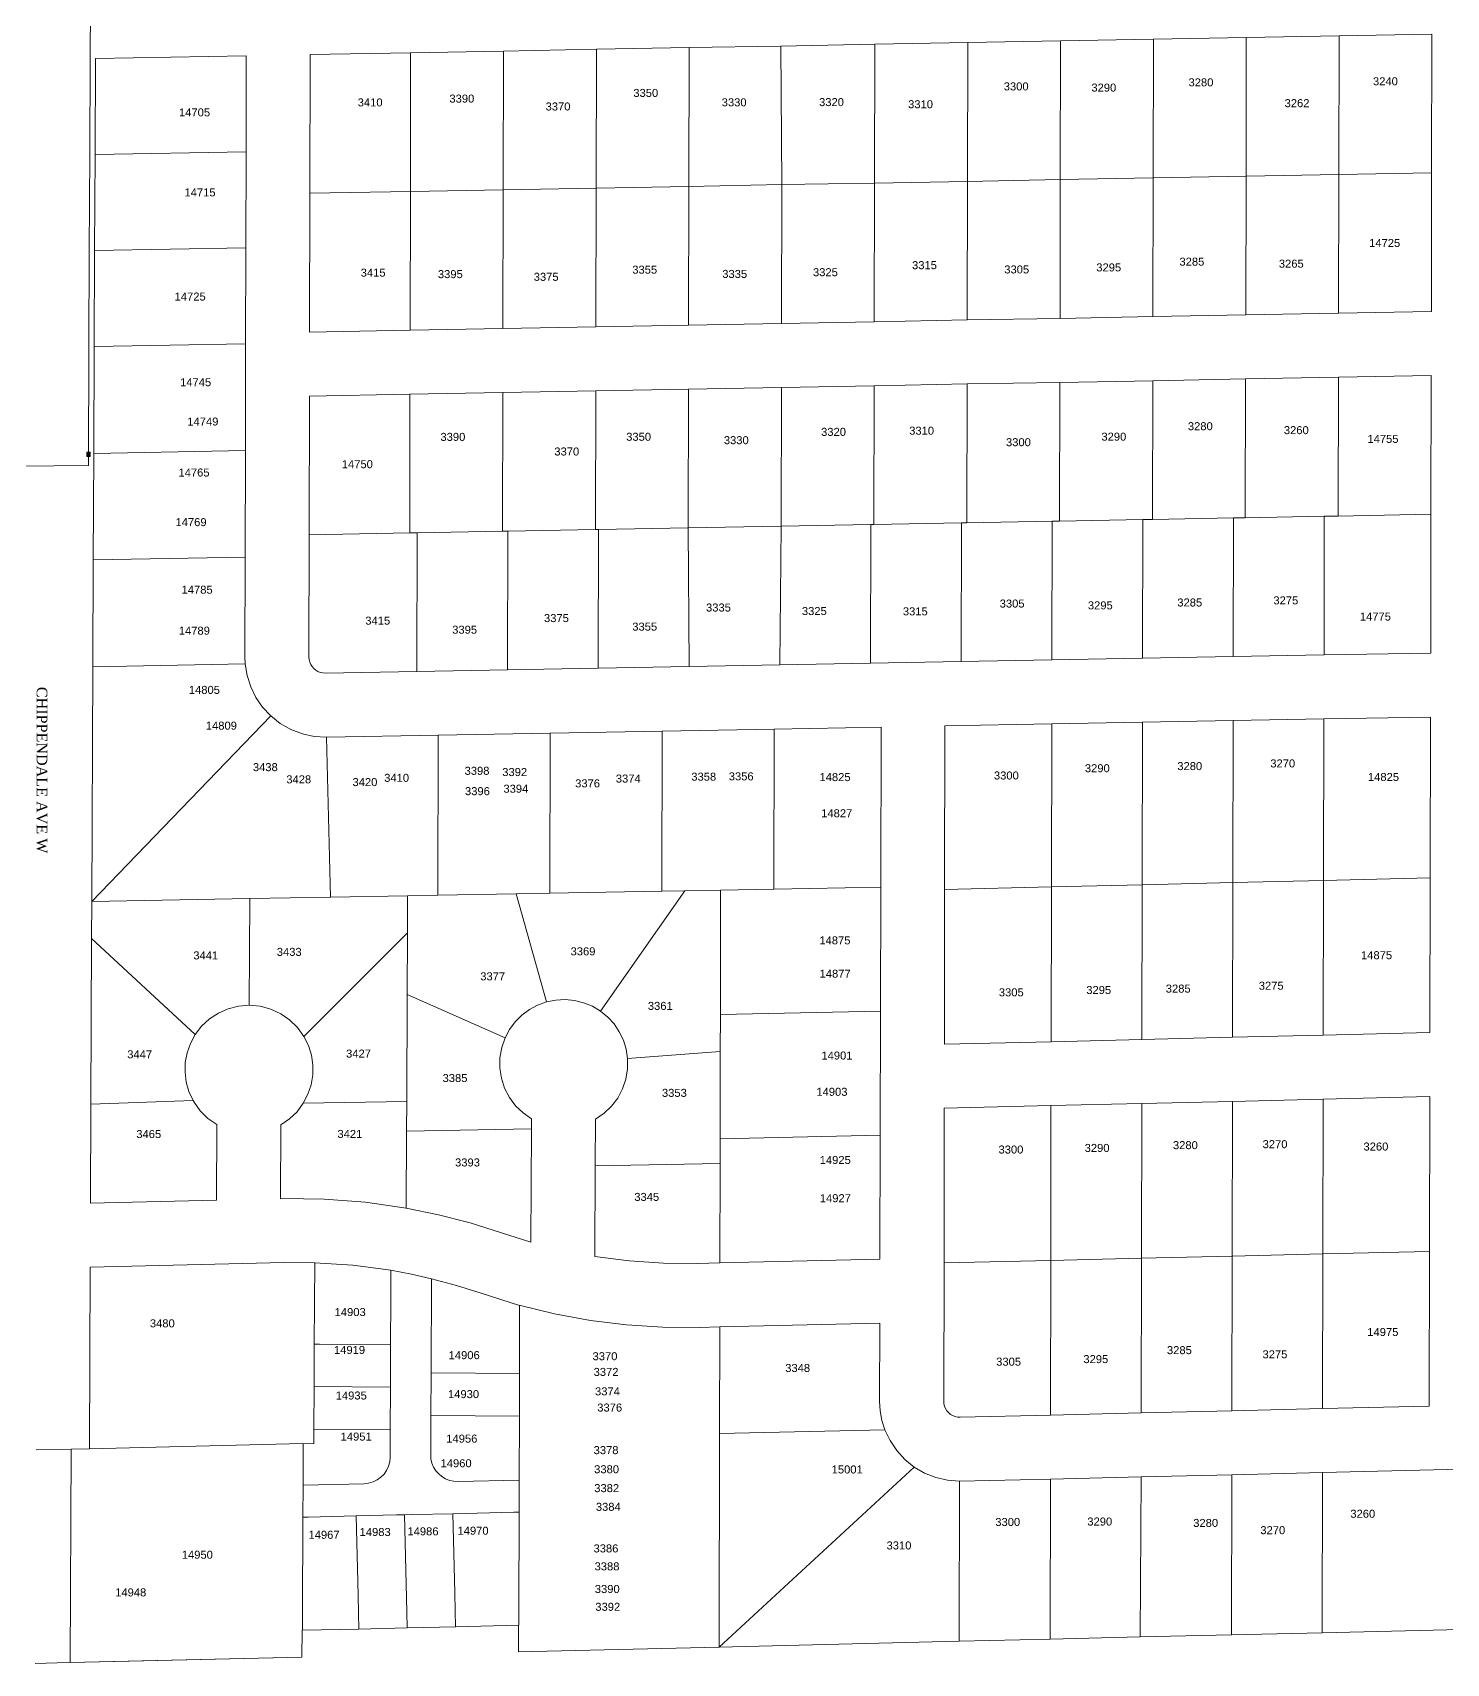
# Model space of a CAD drawing. Header units: feet. Extents: x 865220 to 5696323, y -2240498 to 1923703.
# Drawn here: x 2849082 to 2850406, y 960597 to 962125 of the extents above; entities that cross this region are included whole.
import ezdxf
from ezdxf.enums import TextEntityAlignment as Align
from ezdxf.lldxf.tags import DXFTag

# ---------------------------------------------------------------- set-up
doc = ezdxf.new("R2010")
doc.units = ezdxf.units.FT
doc.header["$LTSCALE"] = 0.015
doc.header["$MEASUREMENT"] = 0
for name, color, linetype in [('72A', 112, '72A'), ('Dakota County Addresses', 7, 'Continuous'), ('Dakota County Parcels', 7, 'Continuous'), ('STREET NAME', 7, 'Continuous'), ('TELEPHONE STRUCT-PROP', 6, 'Continuous')]:
    doc.layers.add(name, color=color, linetype=linetype)
doc.layers.add('RUNNING LINE (UNDERGROUND)', color=10, linetype='Continuous', lineweight=40)
doc.styles.add('Dimensions 100', font='arial.ttf')
doc.styles.add('Line', font='txt.shx', dxfattribs={"height": 3})
doc.styles.get("Standard").update_dxf_attribs({"font": 'times.ttf'})
doc.styles.add('Utilities', font='arial.ttf', dxfattribs={"height": 2.5})
tags = doc.linetypes.add('72A', pattern='A,80,-5,["72A",Line,S=1.5,R=0,X=0,Y=-1.5],-20', length=105).pattern_tags.tags
tags[6] = DXFTag(74, 10)

# ---------------------------------------------------------------- blocks, each defined once
blk = doc.blocks.new('ACMAP_ANN_TEMPLATE_Dakota County Addresses')
at = {"layer": 'Dakota County Addresses', "style": 'Dimensions 100'}
blk.add_attdef('DakotaCountyAddress', text='', height=50, dxfattribs=at).set_placement((0, 0), align=Align.CENTER)
blk = doc.blocks.new('NEW HH')
at = {"ltscale": 40, "true_color": 0xffffff}
h = blk.add_hatch(color=7, dxfattribs=at)
h.dxf.hatch_style = 1
h.paths.add_polyline_path([(-0.061, -0.031, 0.414214), (-0.046, -0.046), (0.046, -0.046, 0.414214), (0.061, -0.031), (0.061, 0.031, 0.414214), (0.046, 0.046), (-0.046, 0.046, 0.414214), (-0.061, 0.031)])
at = {"layer": 'RUNNING LINE (UNDERGROUND)', "color": 6, "lineweight": 0, "const_width": 0.005, "flags": 128}
blk.add_lwpolyline([(-0.061, 0.031), (-0.061, -0.031, 0.414214), (-0.046, -0.046), (0.046, -0.046, 0.414214), (0.061, -0.031), (0.061, 0.031, 0.414214), (0.046, 0.046), (-0.046, 0.046, 0.414214)], format="xyb", close=True, dxfattribs=at)
at = {"layer": 'TELEPHONE STRUCT-PROP', "color": 18, "true_color": 0x000000, "style": 'Utilities'}
blk.add_text('HH', height=0.05, dxfattribs=at).set_placement((0, 0), align=Align.MIDDLE_CENTER)

msp = doc.modelspace()

# ---------------------------------------------------------------- linework, layer by layer
at = {"layer": '72A', "lineweight": 5, "ltscale": 100, "flags": 128}
msp.add_lwpolyline([(2848555.5, 962466.7), (2848558, 962452), (2848558, 962422.7), (2848597.7, 962424.6), (2848641.1, 962427.8), (2848684.4, 962431.8), (2848696.5, 962433.1), (2848734.3, 962436.7), (2848772.2, 962439.7), (2848815.1, 962441.8), (2848858.1, 962443.2), (2848893.3, 962443.4), (2848943.3, 962443.1), (2849065.3, 962443.3), (2849139, 962443.3), (2849137.4, 962422.2), (2849136.9, 962335.2), (2849136.4, 962248.2), (2849135.5, 962101.2), (2849135.2, 962011.2), (2849134.8, 961921.2), (2849134.4, 961831.3), (2849134, 961719.9), (2848939.6, 961717.9), (2848852.6, 961717.1), (2848765.6, 961716.2), (2848678.6, 961715.3), (2848591.7, 961714.4), (2848504.7, 961713.5), (2848417.7, 961712.6), (2848417.5, 961712.6)], dxfattribs=at)
at = {"layer": 'Dakota County Parcels', "lineweight": 5}
for p, q in [((2849870.7, 962114.5), (2849957.7, 962116.1)), ((2849957.4, 961986.1), (2849957.7, 962116.1)), ((2849957.7, 962116.1), (2850044.7, 962117.7)), ((2850044.4, 961987.7), (2850044.7, 962117.7)), ((2850044.7, 962117.7), (2850131.6, 962119.3)), ((2850131.4, 961989.3), (2850131.6, 962119.3)), ((2850131.6, 962119.3), (2850218.6, 962120.9)), ((2850218.4, 961990.9), (2850218.6, 962120.9)), ((2850218.6, 962120.9), (2850305.6, 962122.5)), ((2850305.3, 961992.5), (2850305.6, 962122.5)), ((2850305.6, 962122.5), (2850392.6, 962124.1)), ((2850392.3, 961994.1), (2850392.6, 962124.1)), ((2849281.8, 962103.8), (2849140.5, 962101.2)), ((2849281.6, 962013.8), (2849281.8, 962103.8)), ((2849341.5, 961974.9), (2849341.7, 962104.9)), ((2849341.7, 962104.9), (2849435.8, 962106.6)), ((2849435.6, 961976.6), (2849435.8, 962106.6)), ((2849435.8, 962106.6), (2849522.8, 962108.2)), ((2849522.5, 961978.2), (2849522.8, 962108.2)), ((2849522.8, 962108.2), (2849609.8, 962109.8)), ((2849609.5, 961979.8), (2849609.8, 962109.8)), ((2849609.8, 962109.8), (2849696.8, 962111.4)), ((2849696.5, 961981.4), (2849696.8, 962111.4)), ((2849696.8, 962111.4), (2849782.6, 962112.9)), ((2849782.6, 962112.9), (2849870.7, 962114.5)), ((2849783.5, 961983), (2849782.6, 962112.9)), ((2849870.5, 961984.5), (2849870.7, 962114.5)), ((2849140.2, 962011.2), (2849281.6, 962013.8)), ((2849281.4, 961923.8), (2849281.6, 962013.8)), ((2850305.3, 961992.5), (2850392.3, 961994.1)), ((2850392.1, 961864.1), (2850392.3, 961994.1)), ((2849435.6, 961976.6), (2849522.5, 961978.2)), ((2849522.3, 961848.2), (2849522.5, 961978.2)), ((2849522.5, 961978.2), (2849609.5, 961979.8)), ((2849609.3, 961849.8), (2849609.5, 961979.8)), ((2849609.5, 961979.8), (2849696.5, 961981.4)), ((2849696.2, 961851.4), (2849696.5, 961981.4)), ((2849696.5, 961981.4), (2849783.5, 961983)), ((2849783.2, 961853), (2849783.5, 961983)), ((2849783.5, 961983), (2849870.5, 961984.5)), ((2849870.2, 961854.6), (2849870.5, 961984.5)), ((2849870.5, 961984.5), (2849957.4, 961986.1)), ((2849957.2, 961856.2), (2849957.4, 961986.1)), ((2849957.4, 961986.1), (2850044.4, 961987.7)), ((2850044.2, 961857.7), (2850044.4, 961987.7)), ((2850044.4, 961987.7), (2850131.4, 961989.3)), ((2850131.1, 961859.3), (2850131.4, 961989.3)), ((2850131.4, 961989.3), (2850218.4, 961990.9)), ((2850218.1, 961860.9), (2850218.4, 961990.9)), ((2850218.4, 961990.9), (2850305.3, 961992.5)), ((2850305.1, 961862.5), (2850305.3, 961992.5)), ((2849341.2, 961844.9), (2849341.5, 961974.9)), ((2849341.5, 961974.9), (2849435.6, 961976.6)), ((2849435.3, 961846.6), (2849435.6, 961976.6)), ((2849139.8, 961921.2), (2849281.4, 961923.8)), ((2849281.2, 961833.8), (2849281.4, 961923.8)), ((2849870.2, 961854.6), (2849957.2, 961856.2)), ((2849957.2, 961856.2), (2850044.2, 961857.7)), ((2850044.2, 961857.7), (2850131.1, 961859.3)), ((2850131.1, 961859.3), (2850218.1, 961860.9)), ((2850218.1, 961860.9), (2850305.1, 961862.5)), ((2850305.1, 961862.5), (2850392.1, 961864.1)), ((2849341.2, 961844.9), (2849435.3, 961846.6)), ((2849435.3, 961846.6), (2849522.3, 961848.2)), ((2849522.3, 961848.2), (2849609.3, 961849.8)), ((2849609.3, 961849.8), (2849696.2, 961851.4)), ((2849696.2, 961851.4), (2849783.2, 961853)), ((2849783.2, 961853), (2849870.2, 961854.6)), ((2849139.4, 961831.2), (2849281.2, 961833.8)), ((2849281, 961733.8), (2849281.2, 961833.8)), ((2849783.1, 961793), (2849870.1, 961794.6)), ((2849869.8, 961664.6), (2849870.1, 961794.6)), ((2849870.1, 961794.6), (2849957.1, 961796.2)), ((2849956.8, 961666.2), (2849957.1, 961796.2)), ((2849957.1, 961796.2), (2850044, 961797.7)), ((2850043.8, 961667.8), (2850044, 961797.7)), ((2850044, 961797.7), (2850131, 961799.3)), ((2850130.8, 961669.3), (2850131, 961799.3)), ((2850131, 961799.3), (2850218, 961800.9)), ((2850217.7, 961670.9), (2850218, 961800.9)), ((2850218, 961800.9), (2850305, 961802.5)), ((2850304.7, 961672.5), (2850305, 961802.5)), ((2850305, 961802.5), (2850391.9, 961804.1)), ((2850391.7, 961674.1), (2850391.9, 961804.1)), ((2849340.9, 961654.9), (2849341.1, 961784.9)), ((2849341.1, 961784.9), (2849435.2, 961786.6)), ((2849435, 961656.7), (2849435.2, 961786.6)), ((2849435.2, 961786.6), (2849522.2, 961788.2)), ((2849521.9, 961658.2), (2849522.2, 961788.2)), ((2849522.2, 961788.2), (2849609.2, 961789.8)), ((2849608.9, 961659.8), (2849609.2, 961789.8)), ((2849609.2, 961789.8), (2849696.1, 961791.4)), ((2849695.9, 961661.4), (2849696.1, 961791.4)), ((2849696.1, 961791.4), (2849783.1, 961793)), ((2849782.9, 961663), (2849783.1, 961793)), ((2849138.9, 961731.2), (2849281, 961733.8)), ((2849280.8, 961633.8), (2849281, 961733.8)), ((2849138.5, 961631.3), (2849138.9, 961731.2)), ((2850217.7, 961670.9), (2850291.7, 961672.3)), ((2850291.5, 961542.3), (2850291.7, 961672.3)), ((2850291.7, 961672.3), (2850304.7, 961672.5)), ((2850304.7, 961672.5), (2850391.7, 961674.1)), ((2850391.4, 961544.1), (2850391.7, 961674.1)), ((2849435, 961656.7), (2849441.9, 961656.8)), ((2849441.7, 961526.8), (2849441.9, 961656.8)), ((2849441.9, 961656.8), (2849521.9, 961658.2)), ((2849521.9, 961658.2), (2849526.9, 961658.3)), ((2849526.7, 961528.3), (2849526.9, 961658.3)), ((2849526.9, 961658.3), (2849608.9, 961659.8)), ((2849608.9, 961659.8), (2849611.9, 961659.9)), ((2849611.6, 961529.9), (2849611.9, 961659.9)), ((2849611.9, 961659.9), (2849695.9, 961661.4)), ((2849695.9, 961661.4), (2849782.9, 961663)), ((2849696.6, 961531.4), (2849695.9, 961661.4)), ((2849781.6, 961533), (2849782.9, 961663)), ((2849782.9, 961663), (2849866.8, 961664.5)), ((2849866.6, 961534.5), (2849866.8, 961664.5)), ((2849866.8, 961664.5), (2849869.8, 961664.6)), ((2849869.8, 961664.6), (2849951.8, 961666.1)), ((2849951.6, 961536.1), (2849951.8, 961666.1)), ((2849951.8, 961666.1), (2849956.8, 961666.2)), ((2849956.8, 961666.2), (2850036.8, 961667.6)), ((2850036.5, 961537.6), (2850036.8, 961667.6)), ((2850036.8, 961667.6), (2850043.8, 961667.8)), ((2850043.8, 961667.8), (2850121.8, 961669.2)), ((2850121.5, 961539.2), (2850121.8, 961669.2)), ((2850121.8, 961669.2), (2850130.8, 961669.3)), ((2850130.8, 961669.3), (2850206.7, 961670.7)), ((2850206.5, 961540.7), (2850206.7, 961670.7)), ((2850206.7, 961670.7), (2850217.7, 961670.9)), ((2849340.6, 961540.3), (2849340.9, 961654.9)), ((2849340.9, 961654.9), (2849435, 961656.7)), ((2849138.1, 961531.3), (2849138.5, 961631.3)), ((2849138.5, 961631.3), (2849280.8, 961633.8)), ((2849280.6, 961540.4), (2849280.8, 961633.8)), ((2849280.6, 961540.4), (2849280.9, 961533.9)), ((2849781.6, 961533), (2849866.6, 961534.5)), ((2849866.6, 961534.5), (2849951.6, 961536.1)), ((2849951.6, 961536.1), (2850036.5, 961537.6)), ((2850036.5, 961537.6), (2850121.5, 961539.2)), ((2850121.5, 961539.2), (2850206.5, 961540.7)), ((2850206.5, 961540.7), (2850291.5, 961542.3)), ((2850291.5, 961542.3), (2850391.4, 961544.1)), ((2849137.1, 961311.3), (2849138.1, 961531.3)), ((2849138.1, 961531.3), (2849280.9, 961533.9)), ((2849355.9, 961525.2), (2849441.7, 961526.8)), ((2849441.7, 961526.8), (2849526.7, 961528.3)), ((2849526.7, 961528.3), (2849611.6, 961529.9)), ((2849611.6, 961529.9), (2849696.6, 961531.4)), ((2849696.6, 961531.4), (2849781.6, 961533)), ((2849137.1, 961311.3), (2849304.8, 961485.1)), ((2849776.5, 961472.9), (2849876.5, 961474.7)), ((2849876.2, 961324.7), (2849876.5, 961474.7)), ((2849936.1, 961322.5), (2849936.4, 961475.8)), ((2849936.4, 961475.8), (2850036.4, 961477.7)), ((2850036.1, 961324.9), (2850036.4, 961477.7)), ((2850036.4, 961477.7), (2850121.4, 961479.2)), ((2850121.1, 961327), (2850121.4, 961479.2)), ((2850121.4, 961479.2), (2850206.4, 961480.8)), ((2850206.1, 961329), (2850206.4, 961480.8)), ((2850206.4, 961480.8), (2850291.3, 961482.3)), ((2850291.1, 961331), (2850291.3, 961482.3)), ((2850291.3, 961482.3), (2850391.3, 961484.1)), ((2850391, 961333.4), (2850391.3, 961484.1)), ((2849357, 961465.3), (2849461.6, 961467.2)), ((2849360.9, 961315.4), (2849357, 961465.3)), ((2849461.3, 961317.2), (2849461.6, 961467.2)), ((2849461.6, 961467.2), (2849566.5, 961469.1)), ((2849566.3, 961319.1), (2849566.5, 961469.1)), ((2849566.5, 961469.1), (2849671.5, 961471)), ((2849671.2, 961321), (2849671.5, 961471)), ((2849671.5, 961471), (2849776.5, 961472.9)), ((2849776.2, 961322.9), (2849776.5, 961472.9)), ((2849566.3, 961319.1), (2849671.2, 961321)), ((2849613.6, 961208.6), (2849692.6, 961321.4)), ((2849671.2, 961321), (2849692.6, 961321.4)), ((2849692.6, 961321.4), (2849726.2, 961322)), ((2849726, 961205.5), (2849726.2, 961322)), ((2849726.2, 961322), (2849776.2, 961322.9)), ((2849776.2, 961322.9), (2849876.2, 961324.7)), ((2849875.9, 961208.5), (2849876.2, 961324.7)), ((2849935.9, 961177.6), (2849936.1, 961322.5)), ((2849936.1, 961322.5), (2850036.1, 961324.9)), ((2850035.9, 961179.9), (2850036.1, 961324.9)), ((2850036.1, 961324.9), (2850121.1, 961327)), ((2850120.8, 961182), (2850121.1, 961327)), ((2850121.1, 961327), (2850206.1, 961329)), ((2850205.8, 961184), (2850206.1, 961329)), ((2850206.1, 961329), (2850291.1, 961331)), ((2850290.8, 961186), (2850291.1, 961331)), ((2850291.1, 961331), (2850391, 961333.4)), ((2850390.7, 961188.4), (2850391, 961333.4)), ((2849137, 961276.5), (2849137.1, 961311.3)), ((2849137.1, 961311.3), (2849285.1, 961314)), ((2849284.6, 961214), (2849285.1, 961314)), ((2849285.1, 961314), (2849360.9, 961315.4)), ((2849360.9, 961315.4), (2849433, 961316.7)), ((2849432.8, 961281.9), (2849433, 961316.7)), ((2849433, 961316.7), (2849461.3, 961317.2)), ((2849461.3, 961317.2), (2849534.8, 961318.5)), ((2849534.8, 961318.5), (2849566.3, 961319.1)), ((2849534.8, 961318.5), (2849563.1, 961217.2)), ((2849136.3, 961121.5), (2849137, 961276.5)), ((2849137, 961276.5), (2849233.9, 961186.5)), ((2849335.9, 961184.8), (2849432.8, 961281.9)), ((2849432.6, 961224.2), (2849432.8, 961281.9)), ((2849432.2, 961124), (2849432.6, 961224.2)), ((2849432.6, 961224.2), (2849524.4, 961183.6)), ((2849725.9, 961170.8), (2849726, 961205.5)), ((2849726, 961205.5), (2849875.9, 961208.5)), ((2849875.7, 961092.3), (2849875.9, 961208.5)), ((2850120.8, 961182), (2850205.8, 961184)), ((2850205.8, 961184), (2850290.8, 961186)), ((2850290.8, 961186), (2850390.7, 961188.4)), ((2849639.1, 961164), (2849725.9, 961170.8)), ((2849725.8, 961089), (2849725.9, 961170.8)), ((2849935.9, 961177.6), (2850035.9, 961179.9)), ((2850035.9, 961179.9), (2850120.8, 961182)), ((2849136.3, 961121.5), (2849232, 961124.7)), ((2849232, 961124.7), (2849232.9, 961123.2)), ((2849335.3, 961122.2), (2849432.2, 961124)), ((2849432, 961095.9), (2849432.2, 961124)), ((2850035.7, 961120), (2850120.7, 961122)), ((2850120.4, 960977), (2850120.7, 961122)), ((2850120.7, 961122), (2850205.7, 961124)), ((2850205.4, 960979), (2850205.7, 961124)), ((2850205.7, 961124), (2850290.7, 961126)), ((2850290.4, 960981), (2850290.7, 961126)), ((2850290.7, 961126), (2850390.6, 961128.4)), ((2850390.4, 960983.4), (2850390.6, 961128.4)), ((2849135.9, 961028.5), (2849136.3, 961121.5)), ((2849549, 961098.1), (2849549, 961107.6)), ((2849608.8, 961063.7), (2849609, 961107.3)), ((2849935.5, 960972.6), (2849935.7, 961117.6)), ((2849935.7, 961117.6), (2850035.7, 961120)), ((2850035.5, 960975), (2850035.7, 961120)), ((2849253.9, 961031.3), (2849254.2, 961102.2)), ((2849313.9, 961032.7), (2849314.2, 961101.9)), ((2849431.7, 961024), (2849432, 961095.9)), ((2849432, 961095.9), (2849549, 961098.1)), ((2849548.5, 960992.1), (2849549, 961098.1)), ((2849725.8, 961089), (2849875.7, 961092.3)), ((2849875.5, 960976.1), (2849875.7, 961092.3)), ((2849725.7, 961065.8), (2849725.8, 961089)), ((2849608.5, 960978.7), (2849608.8, 961063.7)), ((2849608.8, 961063.7), (2849725.7, 961065.8)), ((2849725.5, 960972.6), (2849725.7, 961065.8)), ((2849135.9, 961028.5), (2849253.9, 961031.3)), ((2849313.9, 961032.7), (2849316, 961032.8)), ((2849521, 961000.8), (2849548.5, 960992.1)), ((2849135.6, 960968.5), (2849317.5, 960972.9)), ((2849317.5, 960972.9), (2849345.6, 960972.8)), ((2849345.6, 960896.6), (2849346, 960972.7)), ((2849704.9, 960972.1), (2849725.5, 960972.6)), ((2849725.5, 960972.6), (2849875.5, 960976.1)), ((2849935.2, 960843), (2849935.5, 960972.6)), ((2849935.5, 960972.6), (2850035.5, 960975)), ((2850035.2, 960830), (2850035.5, 960975)), ((2850035.5, 960975), (2850120.4, 960977)), ((2850120.2, 960832), (2850120.4, 960977)), ((2850120.4, 960977), (2850205.4, 960979)), ((2850205.1, 960834), (2850205.4, 960979)), ((2850205.4, 960979), (2850290.4, 960981)), ((2850290.1, 960836.1), (2850290.4, 960981)), ((2850290.4, 960981), (2850390.4, 960983.4)), ((2850390.1, 960838.5), (2850390.4, 960983.4)), ((2849134.9, 960798.5), (2849135.6, 960968.5)), ((2849417.3, 960938.5), (2849417.4, 960965.7)), ((2849455, 960869.5), (2849455.4, 960957.8)), ((2849501.8, 960944.1), (2849537.9, 960932.8)), ((2849417.1, 960896.3), (2849417.3, 960938.5)), ((2849537.9, 960932.8), (2849537.8, 960869.1)), ((2849706.3, 960912.1), (2849725.4, 960912.6)), ((2849725.3, 960812.6), (2849725.4, 960912.6)), ((2849725.4, 960912.6), (2849875.4, 960916.1)), ((2849875.2, 960843.1), (2849875.4, 960916.1)), ((2849345.4, 960856.7), (2849345.6, 960896.6)), ((2849350.6, 960896.6), (2849345.6, 960896.6)), ((2849417.1, 960896.3), (2849350.6, 960896.6)), ((2849416.9, 960856.3), (2849417.1, 960896.3)), ((2849454.8, 960829.5), (2849455, 960869.5)), ((2849455, 960869.5), (2849537.8, 960869.1)), ((2849537.8, 960869.1), (2849537.7, 960829.1)), ((2849345.2, 960816.7), (2849345.4, 960856.7)), ((2849416.9, 960856.3), (2849345.4, 960856.7)), ((2849416.7, 960816.3), (2849416.9, 960856.3)), ((2850035.2, 960830), (2850120.2, 960832)), ((2850120.2, 960832), (2850205.1, 960834)), ((2850205.1, 960834), (2850290.1, 960836.1)), ((2850290.1, 960836.1), (2850390.1, 960838.5)), ((2849416.7, 960816.3), (2849345.2, 960816.7)), ((2849345.2, 960803.5), (2849345.2, 960816.7)), ((2849416.6, 960790.5), (2849416.7, 960816.3)), ((2849454.6, 960792.8), (2849454.8, 960829.5)), ((2849454.8, 960829.5), (2849537.7, 960829.1)), ((2849537.7, 960829.1), (2849537.6, 960769.1)), ((2849725.3, 960812.6), (2849880.1, 960816.3)), ((2849950.6, 960828), (2850035.2, 960830)), ((2849334.8, 960803.3), (2849134.9, 960798.5)), ((2849335, 960764.3), (2849335.2, 960803.2)), ((2849335.2, 960803.2), (2849345.2, 960803.5)), ((2849724.9, 960612.6), (2849725.3, 960812.6)), ((2849117.9, 960798.1), (2849117, 960598.1)), ((2849134.9, 960798.5), (2849117.9, 960798.1)), ((2849724.9, 960612.6), (2849907.5, 960781.3)), ((2850035.1, 960770), (2850120.1, 960772)), ((2850119.3, 960622.1), (2850120.1, 960772)), ((2850120.1, 960772), (2850205, 960774)), ((2850204.7, 960624.1), (2850205, 960774)), ((2850205, 960774), (2850290, 960776.1)), ((2850289.7, 960626.1), (2850290, 960776.1)), ((2850290, 960776.1), (2850419.9, 960779.2)), ((2849334.9, 960734.3), (2849335, 960764.3)), ((2849335, 960764.3), (2849392.2, 960765.6)), ((2849537.6, 960769.1), (2849480.2, 960767.7)), ((2849537.6, 960769.1), (2849537.5, 960739.1)), ((2849949.8, 960618), (2849950, 960768)), ((2849950, 960768), (2850035.1, 960770)), ((2850034.8, 960620), (2850035.1, 960770)), ((2849334.4, 960643.3), (2849334.9, 960734.3)), ((2849339.9, 960734.4), (2849334.9, 960734.3)), ((2849384.9, 960735.5), (2849339.9, 960734.4)), ((2849422.7, 960736.4), (2849384.9, 960735.5)), ((2849384.9, 960735.5), (2849386.7, 960661.3)), ((2849430.2, 960736.5), (2849422.7, 960736.4)), ((2849437.7, 960736.7), (2849430.2, 960736.5)), ((2849430.2, 960736.5), (2849432.4, 960645.6)), ((2849475.5, 960737.6), (2849437.7, 960736.7)), ((2849532.5, 960739), (2849475.5, 960737.6)), ((2849475.5, 960737.6), (2849477.3, 960663.4)), ((2849537.5, 960739.1), (2849532.5, 960739)), ((2849537.5, 960739.1), (2849537.3, 960648)), ((2849386.7, 960661.3), (2849387, 960644.5)), ((2849477.3, 960663.4), (2849477.7, 960646.6)), ((2849334.4, 960628.3), (2849334.4, 960643.3)), ((2849387, 960644.5), (2849387.4, 960629.5)), ((2849432.4, 960645.6), (2849432.7, 960630.6)), ((2849477.7, 960646.6), (2849478, 960631.6)), ((2849537.3, 960633), (2849478, 960631.6)), ((2849536.9, 960608.1), (2849537, 960633.1)), ((2849537.3, 960648), (2849537.3, 960633)), ((2849334, 960603.3), (2849334.1, 960628.3)), ((2849387.4, 960629.5), (2849334.4, 960628.3)), ((2849432.7, 960630.6), (2849387.4, 960629.5)), ((2849478, 960631.6), (2849432.7, 960630.6)), ((2849724.9, 960612.6), (2849949.8, 960618)), ((2849949.8, 960618), (2850034.8, 960620)), ((2850034.8, 960620), (2850119.3, 960622.1)), ((2850119.3, 960622.1), (2850204.7, 960624.1)), ((2850204.7, 960624.1), (2850289.7, 960626.1)), ((2850289.7, 960626.1), (2850419.7, 960629.2)), ((2849117, 960598.1), (2849334, 960603.3)), ((2849536.9, 960608.1), (2849724.9, 960612.6))]:
    msp.add_line(p, q, dxfattribs=at)
for points in [[(2849138.9, 961731.2), (2849139.4, 961831.2), (2849139.8, 961921.2), (2849140.2, 962011.2), (2849140.5, 962101.2)], [(2849340.6, 961540.3), (2849340.8, 961537.9), (2849341.4, 961535.6), (2849342.3, 961533.4), (2849343.6, 961531.4), (2849345.1, 961529.6), (2849347, 961528), (2849349, 961526.8), (2849351.2, 961525.9), (2849353.5, 961525.4), (2849355.9, 961525.2)], [(2849280.9, 961533.9), (2849282.7, 961522.9), (2849286, 961512.4), (2849290.9, 961502.4), (2849297.2, 961493.3), (2849304.8, 961485.1)], [(2849304.8, 961485.1), (2849313.7, 961478), (2849323.7, 961472.4), (2849334.4, 961468.3), (2849345.6, 961465.9), (2849357, 961465.3)], [(2849284.6, 961214), (2849274.6, 961213.2), (2849264.9, 961210.8), (2849255.7, 961206.7), (2849247.4, 961201.2), (2849240, 961194.4), (2849233.9, 961186.5)], [(2849335.9, 961184.8), (2849329.9, 961193.1), (2849322.5, 961200.3), (2849314.1, 961206.1), (2849304.8, 961210.4), (2849294.9, 961213.1), (2849284.6, 961214)], [(2849563.1, 961217.2), (2849554.8, 961214.2), (2849547.1, 961210), (2849540, 961204.8), (2849533.8, 961198.5), (2849528.5, 961191.4), (2849524.4, 961183.6)], [(2849613.6, 961208.6), (2849606.1, 961213.1), (2849597.9, 961216.4), (2849589.4, 961218.5), (2849580.6, 961219.4), (2849571.8, 961218.9), (2849563.1, 961217.2)], [(2849639.1, 961164), (2849637.7, 961172.8), (2849635.1, 961181.2), (2849631.3, 961189.1), (2849626.4, 961196.5), (2849620.5, 961203), (2849613.6, 961208.6)], [(2849233.9, 961186.5), (2849229.5, 961178.3), (2849226.4, 961169.6), (2849224.7, 961160.4), (2849224.5, 961151.2), (2849225.6, 961142), (2849228.2, 961133.1), (2849232, 961124.7)], [(2849335.3, 961122.2), (2849339.6, 961130.6), (2849342.6, 961139.5), (2849344.1, 961148.7), (2849344.2, 961158.1), (2849342.9, 961167.4), (2849340.1, 961176.4), (2849335.9, 961184.8)], [(2849524.4, 961183.6), (2849521.2, 961174.5), (2849519.5, 961164.9), (2849519.4, 961155.2), (2849520.9, 961145.6), (2849523.9, 961136.3), (2849528.3, 961127.7), (2849534.1, 961119.9), (2849541.1, 961113.1), (2849549, 961107.6)], [(2849609, 961107.3), (2849617, 961112.8), (2849624, 961119.4), (2849629.8, 961127.1), (2849634.4, 961135.7), (2849637.5, 961144.8), (2849639, 961154.4), (2849639.1, 961164)], [(2849232.9, 961123.2), (2849238.8, 961115.1), (2849245.9, 961108), (2849254.2, 961102.2)], [(2849314.2, 961101.9), (2849322.3, 961107.5), (2849329.4, 961114.3), (2849335.3, 961122.2)], [(2849431.7, 961024), (2849393.4, 961029.5), (2849354.8, 961032.4), (2849316, 961032.8)], [(2849521, 961000.8), (2849491.7, 961010.1), (2849461.9, 961017.8), (2849431.7, 961024)], [(2849417.4, 960965.7), (2849381.8, 960970.4), (2849346, 960972.7)], [(2849608.5, 960978.7), (2849640.5, 960974.5), (2849672.6, 960972.3), (2849704.9, 960972.1)], [(2849455.4, 960957.8), (2849436.5, 960962.1), (2849417.4, 960965.7)], [(2849501.8, 960944.1), (2849478.7, 960951.5), (2849455.4, 960957.8)], [(2849537.5, 960932.9), (2849570.7, 960924.8), (2849604.3, 960918.6), (2849638.2, 960914.5), (2849672.2, 960912.3), (2849706.3, 960912.1)], [(2849875.2, 960843.1), (2849875.8, 960834), (2849877.4, 960825), (2849880.1, 960816.3)], [(2849935.2, 960843), (2849935.4, 960840.6), (2849936, 960838.3), (2849936.9, 960836.1), (2849938.2, 960834.1), (2849939.7, 960832.3), (2849941.6, 960830.7), (2849943.6, 960829.5), (2849945.9, 960828.6), (2849948.2, 960828.1), (2849950.6, 960828)], [(2849880.1, 960816.3), (2849884.9, 960806.1), (2849891.2, 960796.7), (2849898.8, 960788.4), (2849907.5, 960781.3)], [(2849117.9, 960798.1), (2849085, 960797.3), (2849085, 960797.3)], [(2849392.2, 960765.6), (2849396.4, 960766.1), (2849400.6, 960767.3), (2849404.4, 960769.2), (2849407.9, 960771.7), (2849410.9, 960774.7), (2849413.3, 960778.2), (2849415.1, 960782.1), (2849416.2, 960786.3), (2849416.6, 960790.5)], [(2849454.6, 960792.8), (2849454.9, 960788.9), (2849455.8, 960785), (2849457.4, 960781.3), (2849459.5, 960777.9), (2849462.1, 960774.9), (2849465.2, 960772.3), (2849468.6, 960770.3), (2849472.3, 960768.8), (2849476.2, 960768), (2849480.2, 960767.7)], [(2849907.5, 960781.3), (2849917.3, 960775.6), (2849927.8, 960771.4), (2849938.8, 960768.9), (2849950, 960768)], [(2849117, 960598.1), (2849172, 960599.4), (2849334, 960603.3)], [(2849084, 960597.3), (2849104.7, 960597.8), (2849117, 960598.1)], [(2849084, 960597.3), (2849104.7, 960597.8), (2849117, 960598.1)], [(2849117, 960598.1), (2849172, 960599.4), (2849196.4, 960600)]]:
    msp.add_lwpolyline(points, dxfattribs=at)

# ---------------------------------------------------------------- block references
at = {"lineweight": 5, "xscale": 39.99999999999999, "yscale": 39.99999999999999, "zscale": 39.99999999999999, "rotation": 269.5119886742129}
msp.add_blockref('NEW HH', (2849134.1, 961730.3), dxfattribs=at)
at = {"layer": 'Dakota County Addresses', "lineweight": 5, "xscale": 0.15, "yscale": 0.15, "zscale": 0.15}
for p, values in [((2849656.1, 962065.2), {'DakotaCountyAddress': '3350'}), ((2850003.1, 962071.3), {'DakotaCountyAddress': '3300'}), ((2850085.2, 962070.2), {'DakotaCountyAddress': '3290'}), ((2850176.2, 962075.1), {'DakotaCountyAddress': '3280'}), ((2850349, 962076.1), {'DakotaCountyAddress': '3240'}), ((2849233.4, 962047), {'DakotaCountyAddress': '14705'}), ((2849397.9, 962056.3), {'DakotaCountyAddress': '3410'}), ((2849483.8, 962059.9), {'DakotaCountyAddress': '3390'}), ((2849573.9, 962052.5), {'DakotaCountyAddress': '3370'}), ((2849738.9, 962056.4), {'DakotaCountyAddress': '3330'}), ((2849830.1, 962056.6), {'DakotaCountyAddress': '3320'}), ((2849913.5, 962054.6), {'DakotaCountyAddress': '3310'}), ((2850266.2, 962055.6), {'DakotaCountyAddress': '3262'}), ((2849238.5, 961972), {'DakotaCountyAddress': '14715'}), ((2850348.3, 961924.6), {'DakotaCountyAddress': '14725'}), ((2849400.7, 961896.8), {'DakotaCountyAddress': '3415'}), ((2849473, 961895.4), {'DakotaCountyAddress': '3395'}), ((2849655.1, 961899.6), {'DakotaCountyAddress': '3355'}), ((2849739.4, 961895.6), {'DakotaCountyAddress': '3335'}), ((2849824.4, 961897.2), {'DakotaCountyAddress': '3325'}), ((2849917.2, 961903.8), {'DakotaCountyAddress': '3315'}), ((2850003.6, 961899.8), {'DakotaCountyAddress': '3305'}), ((2850089.8, 961901.7), {'DakotaCountyAddress': '3295'}), ((2850167.7, 961907.1), {'DakotaCountyAddress': '3285'}), ((2850260.8, 961905.2), {'DakotaCountyAddress': '3265'}), ((2849562.8, 961892.9), {'DakotaCountyAddress': '3375'}), ((2849229.3, 961874.4), {'DakotaCountyAddress': '14725'}), ((2849234.4, 961794.1), {'DakotaCountyAddress': '14745'}), ((2849241.2, 961757.3), {'DakotaCountyAddress': '14749'}), ((2849475.4, 961742.9), {'DakotaCountyAddress': '3390'}), ((2849649.4, 961743), {'DakotaCountyAddress': '3350'}), ((2849832, 961747.6), {'DakotaCountyAddress': '3320'}), ((2849914.5, 961748.7), {'DakotaCountyAddress': '3310'}), ((2850094.6, 961743.1), {'DakotaCountyAddress': '3290'}), ((2850175.6, 961752.9), {'DakotaCountyAddress': '3280'}), ((2850265.5, 961749.2), {'DakotaCountyAddress': '3260'}), ((2850346.7, 961741), {'DakotaCountyAddress': '14755'}), ((2849582.1, 961729.2), {'DakotaCountyAddress': '3370'}), ((2849740.9, 961739.8), {'DakotaCountyAddress': '3330'}), ((2850005.2, 961737.9), {'DakotaCountyAddress': '3300'}), ((2849385.9, 961717.3), {'DakotaCountyAddress': '14750'}), ((2849232.9, 961709.5), {'DakotaCountyAddress': '14765'}), ((2849230.1, 961663), {'DakotaCountyAddress': '14769'}), ((2849235.8, 961599.7), {'DakotaCountyAddress': '14785'}), ((2850255.7, 961589.7), {'DakotaCountyAddress': '3275'}), ((2849572.4, 961573.1), {'DakotaCountyAddress': '3375'}), ((2849724.2, 961583), {'DakotaCountyAddress': '3335'}), ((2849814, 961579.7), {'DakotaCountyAddress': '3325'}), ((2849908.6, 961579.4), {'DakotaCountyAddress': '3315'}), ((2849999.3, 961586.7), {'DakotaCountyAddress': '3305'}), ((2850081.9, 961585), {'DakotaCountyAddress': '3295'}), ((2850165.7, 961587.7), {'DakotaCountyAddress': '3285'}), ((2850339.6, 961574.5), {'DakotaCountyAddress': '14775'}), ((2849233.2, 961561.3), {'DakotaCountyAddress': '14789'}), ((2849405, 961570.7), {'DakotaCountyAddress': '3415'}), ((2849486.4, 961562.2), {'DakotaCountyAddress': '3395'}), ((2849655.1, 961565.1), {'DakotaCountyAddress': '3355'}), ((2849242.6, 961505.8), {'DakotaCountyAddress': '14805'}), ((2849258.5, 961472.3), {'DakotaCountyAddress': '14809'}), ((2850252.8, 961436.9), {'DakotaCountyAddress': '3270'}), ((2849299.7, 961433.4), {'DakotaCountyAddress': '3438'}), ((2849331, 961422), {'DakotaCountyAddress': '3428'}), ((2849422.7, 961423.4), {'DakotaCountyAddress': '3410'}), ((2849498, 961430), {'DakotaCountyAddress': '3398'}), ((2849533.3, 961428.8), {'DakotaCountyAddress': '3392'}), ((2849639.7, 961422.7), {'DakotaCountyAddress': '3374'}), ((2849710.4, 961424.5), {'DakotaCountyAddress': '3358'}), ((2849745.5, 961424.8), {'DakotaCountyAddress': '3356'}), ((2849833.4, 961424.1), {'DakotaCountyAddress': '14825'}), ((2849993.9, 961425.6), {'DakotaCountyAddress': '3300'}), ((2850079.1, 961432.4), {'DakotaCountyAddress': '3290'}), ((2850165.7, 961434.4), {'DakotaCountyAddress': '3280'}), ((2850347.2, 961424.2), {'DakotaCountyAddress': '14825'}), ((2849393, 961419.4), {'DakotaCountyAddress': '3420'}), ((2849498.4, 961410.9), {'DakotaCountyAddress': '3396'}), ((2849534.4, 961413.2), {'DakotaCountyAddress': '3394'}), ((2849601.6, 961418.2), {'DakotaCountyAddress': '3376'}), ((2849835, 961390.2), {'DakotaCountyAddress': '14827'}), ((2849833.3, 961271.1), {'DakotaCountyAddress': '14875'}), ((2849243.9, 961257), {'DakotaCountyAddress': '3441'}), ((2849322.1, 961260.3), {'DakotaCountyAddress': '3433'}), ((2849597.3, 961260.8), {'DakotaCountyAddress': '3369'}), ((2850340.7, 961257.2), {'DakotaCountyAddress': '14875'}), ((2849512.7, 961237.4), {'DakotaCountyAddress': '3377'}), ((2849833.5, 961239.9), {'DakotaCountyAddress': '14877'}), ((2849998.5, 961222.4), {'DakotaCountyAddress': '3305'}), ((2850080.4, 961224.6), {'DakotaCountyAddress': '3295'}), ((2850154.9, 961225.9), {'DakotaCountyAddress': '3285'}), ((2850242, 961228.6), {'DakotaCountyAddress': '3275'}), ((2849669.7, 961209.7), {'DakotaCountyAddress': '3361'}), ((2849182, 961164.3), {'DakotaCountyAddress': '3447'}), ((2849387, 961165), {'DakotaCountyAddress': '3427'}), ((2849835.2, 961163.2), {'DakotaCountyAddress': '14901'}), ((2849477.4, 961142.1), {'DakotaCountyAddress': '3385'}), ((2849682.9, 961128.2), {'DakotaCountyAddress': '3353'}), ((2849830.5, 961129.2), {'DakotaCountyAddress': '14903'}), ((2849190.5, 961089.6), {'DakotaCountyAddress': '3465'}), ((2849378.9, 961089.7), {'DakotaCountyAddress': '3421'}), ((2849998.2, 961075.1), {'DakotaCountyAddress': '3300'}), ((2850078.9, 961076.6), {'DakotaCountyAddress': '3290'}), ((2850161.6, 961079.2), {'DakotaCountyAddress': '3280'}), ((2850245.6, 961080.1), {'DakotaCountyAddress': '3270'}), ((2850340.1, 961077.9), {'DakotaCountyAddress': '3260'}), ((2849489.1, 961063), {'DakotaCountyAddress': '3393'}), ((2849833.6, 961065.3), {'DakotaCountyAddress': '14925'}), ((2849657, 961030.7), {'DakotaCountyAddress': '3345'}), ((2849833.7, 961029.5), {'DakotaCountyAddress': '14927'}), ((2849379.2, 960922.8), {'DakotaCountyAddress': '14903'}), ((2849203.2, 960912.2), {'DakotaCountyAddress': '3480'}), ((2850346.6, 960904.1), {'DakotaCountyAddress': '14975'}), ((2849378.6, 960887.3), {'DakotaCountyAddress': '14919'}), ((2850156, 960887.1), {'DakotaCountyAddress': '3285'}), ((2849486, 960882.4), {'DakotaCountyAddress': '14906'}), ((2849617.9, 960881.4), {'DakotaCountyAddress': '3370'}), ((2849798.4, 960870.4), {'DakotaCountyAddress': '3348'}), ((2849996, 960876.3), {'DakotaCountyAddress': '3305'}), ((2850077.7, 960878.7), {'DakotaCountyAddress': '3295'}), ((2850245.5, 960883.2), {'DakotaCountyAddress': '3275'}), ((2849618.9, 960866.7), {'DakotaCountyAddress': '3372'}), ((2849380.2, 960844.6), {'DakotaCountyAddress': '14935'}), ((2849485.4, 960845.9), {'DakotaCountyAddress': '14930'}), ((2849620.2, 960848.5), {'DakotaCountyAddress': '3374'}), ((2849622.3, 960833.3), {'DakotaCountyAddress': '3376'}), ((2849384.8, 960806.1), {'DakotaCountyAddress': '14951'}), ((2849483.8, 960804.2), {'DakotaCountyAddress': '14956'}), ((2849618.9, 960793.4), {'DakotaCountyAddress': '3378'}), ((2849478.4, 960781.1), {'DakotaCountyAddress': '14960'}), ((2849619.4, 960775.5), {'DakotaCountyAddress': '3380'}), ((2849844.8, 960775.3), {'DakotaCountyAddress': '15001'}), ((2849619.5, 960757.8), {'DakotaCountyAddress': '3382'}), ((2849621, 960740.3), {'DakotaCountyAddress': '3384'}), ((2850327.8, 960733.8), {'DakotaCountyAddress': '3260'}), ((2849447.4, 960717.3), {'DakotaCountyAddress': '14986'}), ((2849494.3, 960717.9), {'DakotaCountyAddress': '14970'}), ((2849995.2, 960726.1), {'DakotaCountyAddress': '3300'}), ((2850081.4, 960726.5), {'DakotaCountyAddress': '3290'}), ((2850180.6, 960725.2), {'DakotaCountyAddress': '3280'}), ((2850243.5, 960718.4), {'DakotaCountyAddress': '3270'}), ((2849354.7, 960714.1), {'DakotaCountyAddress': '14967'}), ((2849402.6, 960716.7), {'DakotaCountyAddress': '14983'}), ((2849893.3, 960704.1), {'DakotaCountyAddress': '3310'}), ((2849236, 960695.4), {'DakotaCountyAddress': '14950'}), ((2849618.8, 960701.3), {'DakotaCountyAddress': '3386'}), ((2849619.8, 960684.5), {'DakotaCountyAddress': '3388'}), ((2849173.6, 960660.1), {'DakotaCountyAddress': '14948'}), ((2849620, 960663.3), {'DakotaCountyAddress': '3390'}), ((2849620.5, 960646.6), {'DakotaCountyAddress': '3392'})]:
    msp.add_blockref('ACMAP_ANN_TEMPLATE_Dakota County Addresses', p, dxfattribs=at).add_auto_attribs(values)

# ---------------------------------------------------------------- texts
at = {"layer": 'STREET NAME', "lineweight": 5, "ltscale": 40, "insert": (2849095.5, 961512.4), "char_height": 10, "attachment_point": 1, "rotation": 270}
msp.add_mtext('CHIPPENDALE AVE W', dxfattribs=at)

doc.saveas('drawing.dxf')
